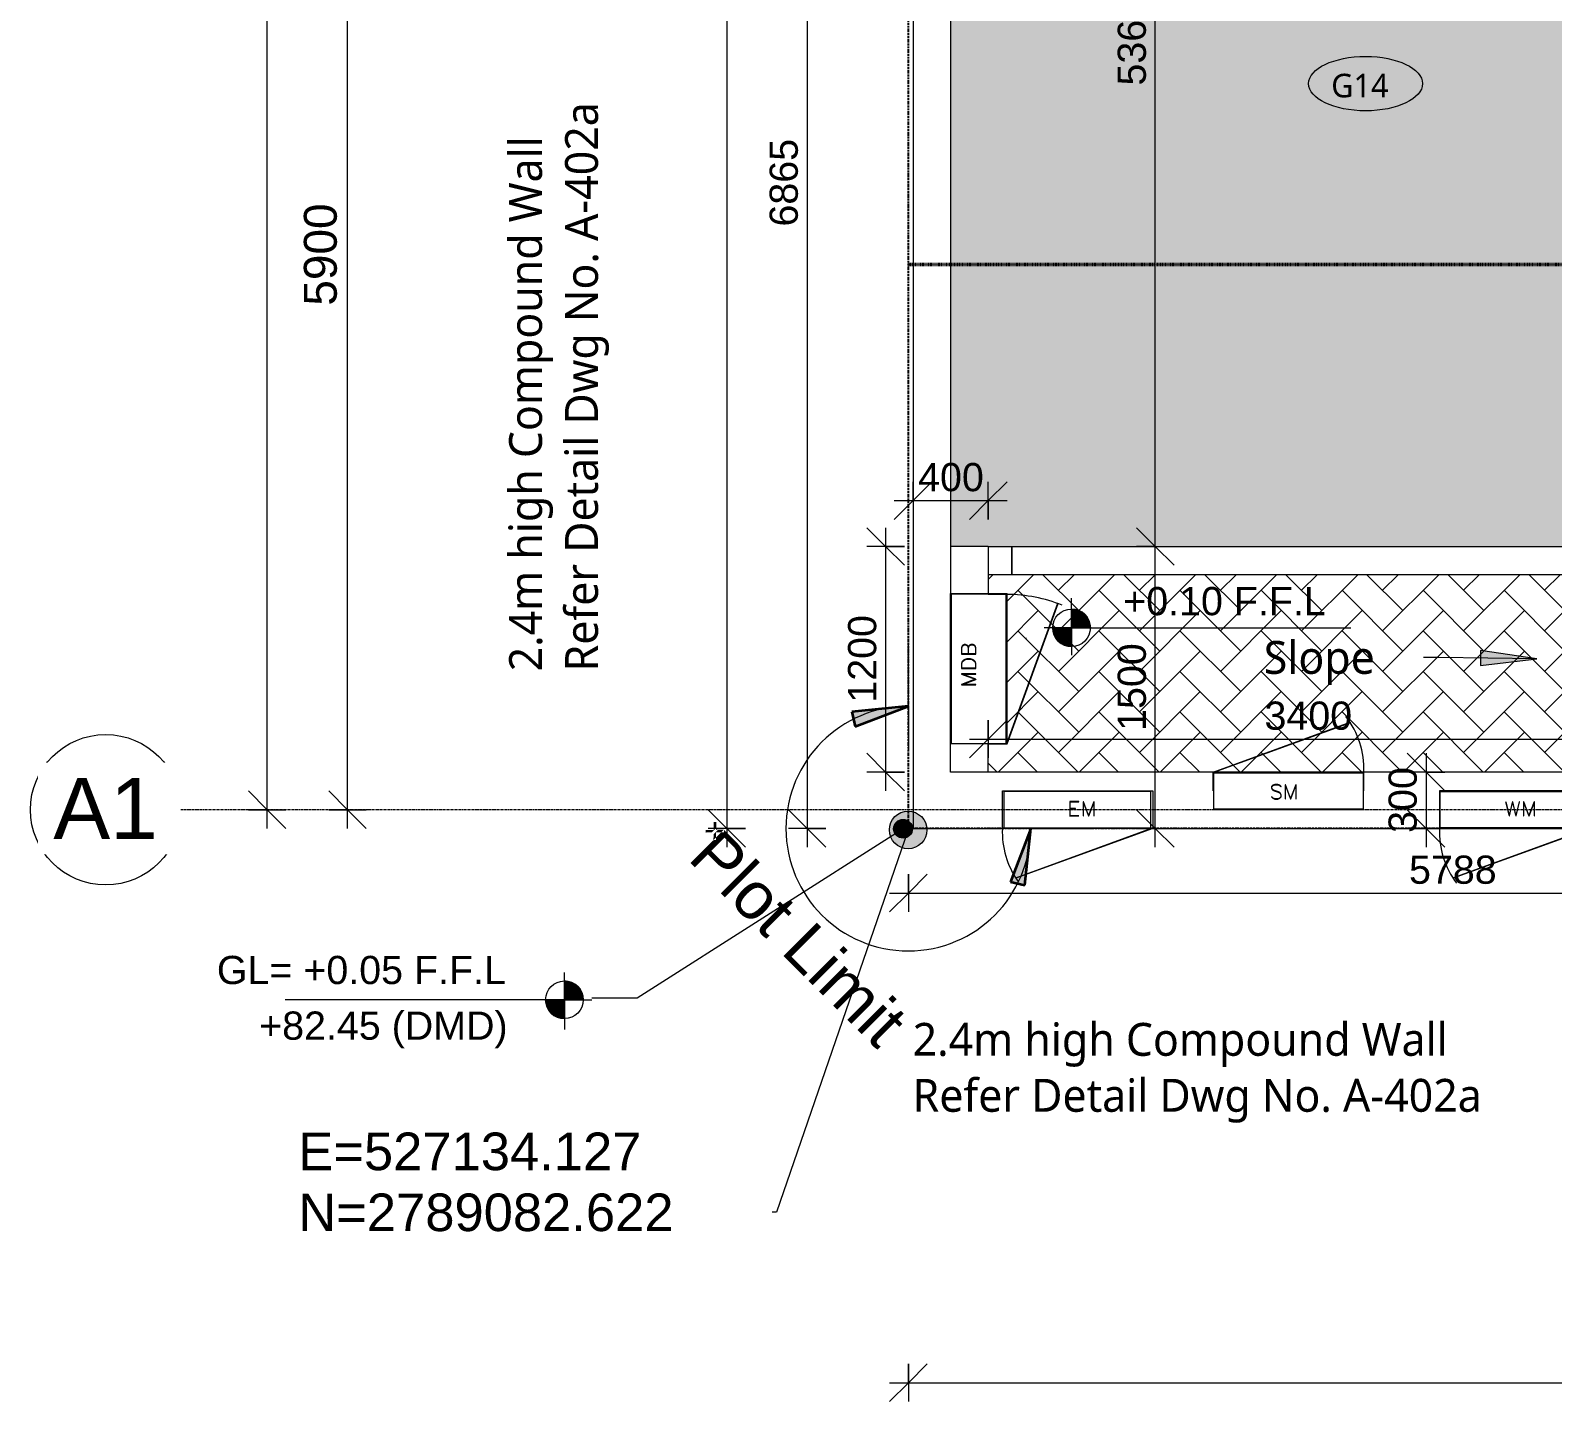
# Model space of a CAD drawing. Header units: millimetres. Extents: x -14329 to 996201, y -409013 to 338495.
# Drawn here: x -11933 to -3837, y -21126 to -13833 of the extents above; entities that cross this region are included whole.
import ezdxf

# ---------------------------------------------------------------- set-up
doc = ezdxf.new("R2010")
doc.units = ezdxf.units.MM
for name, pattern in [('Dash dot2', [6, 3, -1.5, 0, -1.5]), ('Double dash', [55, 20, -5, 10, -5, 10, -5]), ('Grid Line', [22.225, 12.7, -3.175, 3.175, -3.175])]:
    doc.linetypes.add(name, pattern=pattern)
for name, color, linetype, lineweight in [('A-ANNO-DIMS', 211, 'Continuous', 9), ('A-ANNO-DIMS-100', 211, 'Continuous', 9), ('A-ANNO-NOTE', 131, 'Continuous', 9), ('A-DETL', 90, 'Continuous', 9), ('A-FLOR', 192, 'Continuous', 9), ('A-FLOR-PATT', 8, 'Continuous', 9), ('A-GLAZ', 151, 'Continuous', 9), ('A-WALL', 113, 'Continuous', 9), ('C-PROP-LINE', 91, 'Double dash', 25), ('G-ANNO-TEXT', 231, 'Continuous', 9), ('Q-CASE', 31, 'Continuous', 9), ('S-GRID', 1, 'Continuous', 9), ('S-GRID-IDEN', 1, 'Continuous', 9)]:
    doc.layers.add(name, color=color, linetype=linetype, lineweight=lineweight)
doc.styles.add('Arial', font='arial.ttf', dxfattribs={"height": 250})
doc.styles.add('Arial_1', font='arial.ttf', dxfattribs={"height": 150})
doc.styles.add('Arial_11', font='arial.ttf', dxfattribs={"height": 175})
doc.styles.add('Arial_2', font='arial.ttf', dxfattribs={"height": 325})
doc.styles.add('Arial_3', font='arial.ttf', dxfattribs={"height": 200})
doc.styles.add('Arial_7', font='arial.ttf', dxfattribs={"height": 250})
doc.styles.add('Lucida Sans Unicode_1', font='l_10646.ttf', dxfattribs={"height": 175})
doc.styles.add('Lucida Sans Unicode_3', font='l_10646.ttf', dxfattribs={"height": 125})
doc.dimstyles.new('100', dxfattribs={"dimscale": 304.8, "dimtxt": 153.03891, "dimasz": 0.656168, "dimexe": 0.328084, "dimexo": 0.0625, "dimgap": 0.016404, "dimtad": 1, "dimdec": 0, "dimzin": 0, "dimdsep": 46, "dimtxsty": 'Arial_1', "dimblk1": 'OBLIQUE', "dimblk2": 'OBLIQUE', "dimsah": 1, "dimcen": 0.09, "dimdle": 0.328084, "dimazin": 0, "dimtfac": 1, "dimtdec": 4, "dimtix": 1, "dimtmove": 0, "dimatfit": 3, "dimfxl": 0.328084, "dimfxlon": 1, "dimtvp": 1, "dimtolj": 1, "dimtzin": 0, "dimarcsym": 2})
doc.dimstyles.new('grid-dim', dxfattribs={"dimscale": 304.8, "dimtxt": 178.545395, "dimasz": 0.656168, "dimexe": 0.328084, "dimexo": 0.0625, "dimgap": 0.016404, "dimtad": 1, "dimdec": 0, "dimzin": 0, "dimdsep": 46, "dimtxsty": 'Arial_11', "dimblk1": 'OBLIQUE', "dimblk2": 'OBLIQUE', "dimsah": 1, "dimcen": 0.09, "dimdle": 0.328084, "dimazin": 0, "dimtfac": 1, "dimtdec": 4, "dimtix": 1, "dimtmove": 0, "dimatfit": 3, "dimfxl": 0.328084, "dimfxlon": 1, "dimtvp": 1, "dimtolj": 1, "dimtzin": 0, "dimarcsym": 2})
doc.dimstyles.new('Plot-dimension', dxfattribs={"dimscale": 304.8, "dimtxt": 255.06485, "dimasz": 0.656168, "dimexe": 0.328084, "dimexo": 0.0625, "dimgap": 0.016404, "dimtad": 1, "dimlfac": 0.001, "dimrnd": 0.01, "dimzin": 0, "dimdsep": 46, "dimtxsty": 'Arial', "dimblk1": 'OBLIQUE', "dimblk2": 'OBLIQUE', "dimsah": 1, "dimcen": 0.09, "dimdle": 0.328084, "dimazin": 0, "dimtfac": 1, "dimtdec": 4, "dimtix": 1, "dimtmove": 2, "dimatfit": 3, "dimfxl": 0.328084, "dimfxlon": 1, "dimtvp": 1, "dimtolj": 1, "dimtzin": 0, "dimarcsym": 2})
doc.dimstyles.new('Plot-dimension_1', dxfattribs={"dimscale": 304.8, "dimtxt": 255.06485, "dimasz": 0.656168, "dimexe": 0.328084, "dimexo": 0.0625, "dimgap": 0.016404, "dimtad": 1, "dimlfac": 0.001, "dimrnd": 0.01, "dimzin": 0, "dimdsep": 46, "dimtxsty": 'Arial', "dimblk1": 'OBLIQUE', "dimblk2": 'OBLIQUE', "dimsah": 1, "dimcen": 0.09, "dimdle": 0.328084, "dimazin": 0, "dimtfac": 1, "dimtdec": 4, "dimtix": 1, "dimtmove": 0, "dimatfit": 3, "dimfxl": 0.328084, "dimfxlon": 1, "dimtvp": 1, "dimtolj": 1, "dimtzin": 0, "dimarcsym": 2})
doc.dimstyles.new('Plot-limit-text', dxfattribs={"dimscale": 304.8, "dimtxt": 255.06485, "dimasz": 0.984252, "dimexe": 0.787402, "dimexo": 0.492126, "dimgap": 0.574147, "dimtad": 1, "dimdec": 0, "dimzin": 0, "dimdsep": 46, "dimtxsty": 'Arial_7', "dimsah": 1, "dimcen": 0.09, "dimazin": 0, "dimtfac": 1, "dimtdec": 4, "dimtix": 1, "dimtmove": 2, "dimatfit": 3, "dimfxl": 1, "dimtvp": 1, "dimtolj": 1, "dimtzin": 0, "dimarcsym": 2})

# ---------------------------------------------------------------- blocks, each defined once
blk = doc.blocks.new('ssm - ssm-1655426-Ground Floor Lvl')
at = {"layer": 'A-GLAZ'}
for p, q in [((-400, 100), (327.8, 364.9)), ((329.4, 362.3), (-399, 97.2)), ((327.8, 364.9), (328.8, 362.1)), ((-399, 97.2), (-400, 100)), ((-82.9, 30.7), (-90.5, 23.1)), ((-90.5, 23.1), (-90.5, 15.3)), ((-90.5, 15.3), (-86.8, 7.8)), ((-88.9, 22.4), (-82.1, 29.3)), ((-88.9, 15.7), (-88.9, 22.4)), ((-85.4, 8.8), (-88.9, 15.7)), ((-86.8, 7.8), (-83, 4)), ((-82, 5.4), (-85.4, 8.8)), ((-83, 4), (-75.7, 0.3)), ((-71.9, 34.4), (-82.9, 30.7)), ((-82.1, 29.3), (-71.7, 32.7)), ((-75.1, 1.8), (-82, 5.4)), ((-75.7, 0.3), (-54.3, -6.9)), ((-53.7, -5.4), (-75.1, 1.8)), ((-57.4, 34.4), (-71.9, 34.4)), ((-71.7, 32.7), (-57.6, 32.7)), ((-57.6, 32.7), (-47.2, 29.3)), ((-46.4, 30.7), (-57.4, 34.4)), ((-47.2, 29.3), (-40.3, 22.1)), ((-39.1, 23.4), (-46.4, 30.7)), ((-40.3, 22.1), (-39.1, 23.4)), ((-16.3, 33.2), (-18, 33.2)), ((-18, 33.2), (-18, -41.8)), ((-16.4, -41.8), (-16.4, 28.8)), ((-16.4, 28.8), (10.6, -41.8)), ((11.4, -39.5), (-16.3, 33.2)), ((39.1, 33.2), (11.4, -39.5)), ((12.3, -41.8), (39.2, 28.8)), ((40.7, 33.2), (39.1, 33.2)), ((39.2, 28.8), (39.2, -41.8)), ((40.7, -41.8), (40.7, 33.2)), ((-89.1, -30.8), (-90.3, -32.1)), ((-90.3, -32.1), (-82.9, -39.4)), ((-82.1, -38), (-89.1, -30.8)), ((-82.9, -39.4), (-71.9, -43)), ((-71.7, -41.5), (-82.1, -38)), ((-71.9, -43), (-57.4, -43)), ((-57.6, -41.5), (-71.7, -41.5)), ((-47.2, -38), (-57.6, -41.5)), ((-57.4, -43), (-46.4, -39.4)), ((-54.3, -6.9), (-47.3, -10.5)), ((-46.3, -9), (-53.7, -5.4)), ((-47.3, -10.5), (-43.9, -13.9)), ((-40.5, -31.1), (-47.2, -38)), ((-46.4, -39.4), (-38.9, -31.8)), ((-42.5, -12.9), (-46.3, -9)), ((-43.9, -13.9), (-40.5, -20.8)), ((-38.9, -20.4), (-42.5, -12.9)), ((-40.5, -20.8), (-40.5, -31.1)), ((-38.9, -31.8), (-38.9, -20.4)), ((-18, -41.8), (-16.4, -41.8)), ((10.6, -41.8), (12.3, -41.8)), ((12.3, -41.8), (10.6, -41.8)), ((39.2, -41.8), (40.7, -41.8))]:
    blk.add_line(p, q, dxfattribs=at)
at = {"layer": 'A-GLAZ', "lineweight": 18}
for p, q in [((400, 100), (-400, 100)), ((-397, -97), (-397, 97)), ((-397, 97), (397, 97)), ((397, 97), (397, -97)), ((397, -97), (-397, -97))]:
    blk.add_line(p, q, dxfattribs=at)
at = {"layer": 'A-GLAZ'}
blk.add_arc((-53.8, 118.6), 454.2, 357.65742, 37.65967, dxfattribs=at)
blk = doc.blocks.new('sm - sm-1656433-Ground Floor Lvl')
at = {"layer": 'Q-CASE'}
for p, q in [((-400, 100), (327.8, 364.9)), ((328.8, 362.1), (-399, 97.2)), ((327.8, 364.9), (328.8, 362.1)), ((-399, 97.2), (-400, 100)), ((-400, 100), (400, 100)), ((-400, -100), (-400, 100)), ((-390.2, 97), (-390.2, -97)), ((392.3, 97), (-390.2, 97)), ((392.3, -97), (392.3, 97)), ((400, 100), (400, -100)), ((-88.1, 33.2), (-88.1, -41.8)), ((-86.5, 33.2), (-88.1, 33.2)), ((-59.6, 33.2), (-86.5, -37.4)), ((-86.5, -37.4), (-86.5, 33.2)), ((-86.4, -41.8), (-58.7, 30.9)), ((-57.9, 33.2), (-59.6, 33.2)), ((-59.6, 33.2), (-57.9, 33.2)), ((-58.7, 30.9), (-31, -41.8)), ((-30.9, -37.4), (-57.9, 33.2)), ((-29.3, 33.2), (-30.9, 33.2)), ((-30.9, 33.2), (-30.9, -37.4)), ((-29.3, -41.8), (-29.3, 33.2)), ((40.7, 34.4), (-6.5, 32.9)), ((-6.5, 32.9), (39.1, 32.9)), ((39.1, 32.9), (39.1, -5.2)), ((40.7, -43), (40.7, 34.4)), ((-88.1, -41.8), (-86.4, -41.8)), ((-31, -41.8), (-29.3, -41.8)), ((39.1, -41.3), (-6.5, -41.3)), ((-6.5, -41.3), (-6.5, -43)), ((-6.5, -43), (40.7, -43)), ((11.3, -5.2), (11.3, -6.9)), ((39.1, -5.2), (11.3, -5.2)), ((11.3, -6.9), (39.1, -6.9)), ((39.1, -6.9), (39.1, -41.3)), ((400, -100), (-400, -100)), ((-390.2, -97), (392.3, -97))]:
    blk.add_line(p, q, dxfattribs=at)
blk.add_arc((-53.8, 118.6), 454.2, 357.65742, 34.99833, dxfattribs=at)
blk = doc.blocks.new('mdb - mdb-1660036-Ground Floor Lvl')
at = {"layer": 'Q-CASE'}
for p, q in [((-347.1, 468.7), (399, 197.2)), ((400, 200), (-346.1, 471.6)), ((-160.2, 303), (-161.2, 300.2)), ((-400, -100), (-400, 200)), ((400, 200), (-400, 200)), ((-397, 197), (397, 197)), ((-397, 197), (-397, -97)), ((400, 195.8), (-395, 195.8)), ((-395, 195.8), (-395, 100)), ((397, -97), (397, 197)), ((399, 197.2), (400, 200)), ((400, 200), (400, -100)), ((400, 100), (400, 195.8)), ((-125.7, 26.9), (-129.3, 19.4)), ((-129.3, 19.4), (-129.3, 8.2)), ((-129.3, 8.2), (-125.7, 0.6)), ((-127.7, 18.7), (-124.3, 25.5)), ((-127.7, 8.4), (-127.7, 18.7)), ((-124.3, 1.6), (-127.7, 8.4)), ((-121.8, 30.8), (-125.7, 26.9)), ((-125.7, 0.6), (-121.8, -3.2)), ((-124.3, 25.5), (-121, 28.9)), ((-121, -1.8), (-124.3, 1.6)), ((-110.8, 34.4), (-121.8, 30.8)), ((-121, 28.9), (-110.6, 32.3)), ((-77.7, 34.4), (-110.8, 34.4)), ((-110.6, 32.3), (-79.3, 32.3)), ((-79.3, 32.3), (-79.3, -5.3)), ((-77.7, -43), (-77.7, 34.4)), ((-49.5, 15.9), (-53.2, 4.9)), ((-53.2, 4.9), (-53.2, -13.4)), ((-51.5, 4.5), (-48.1, 15)), ((-51.5, -13.1), (-51.5, 4.5)), ((-45.9, 23.4), (-49.5, 15.9)), ((-48.1, 15), (-44.5, 21.9)), ((-38.4, 30.8), (-45.9, 23.4)), ((-44.5, 21.9), (-37.7, 28.9)), ((-27.4, 34.4), (-38.4, 30.8)), ((-37.7, 28.9), (-27.2, 32.3)), ((-1.5, 34.4), (-27.4, 34.4)), ((-27.2, 32.3), (-3.1, 32.3)), ((-3.1, 32.3), (-3.1, -41)), ((-1.5, -43), (-1.5, 34.4)), ((27, 33.2), (27, -41.8)), ((28.6, 33.2), (27, 33.2)), ((55.5, 33.2), (28.6, -37.4)), ((28.6, -37.4), (28.6, 33.2)), ((28.6, -41.8), (56.3, 30.9)), ((57.2, 33.2), (55.5, 33.2)), ((55.5, 33.2), (57.2, 33.2)), ((56.3, 30.9), (84.1, -41.8)), ((84.1, -37.4), (57.2, 33.2)), ((85.7, 33.2), (84.1, 33.2)), ((84.1, 33.2), (84.1, -37.4)), ((85.7, -41.8), (85.7, 33.2)), ((-125.7, -12.8), (-129.3, -20.3)), ((-129.3, -20.3), (-129.3, -27.9)), ((-129.3, -27.9), (-125.7, -35.5)), ((-127.7, -20.6), (-124.3, -13.7)), ((-127.7, -27.3), (-127.7, -20.6)), ((-124.3, -34.2), (-127.7, -27.3)), ((-121.8, -8.9), (-125.7, -12.8)), ((-125.7, -35.5), (-121.8, -39.3)), ((-124.3, -13.7), (-121, -10.4)), ((-121, -37.5), (-124.3, -34.2)), ((-121.8, -3.2), (-113.2, -6.1)), ((-113.2, -6.1), (-121.8, -8.9)), ((-121.8, -39.3), (-110.8, -43)), ((-110.6, -5.3), (-121, -1.8)), ((-121, -10.4), (-110.6, -6.9)), ((-110.6, -41), (-121, -37.5)), ((-110.8, -43), (-77.7, -43)), ((-79.3, -5.3), (-110.6, -5.3)), ((-110.6, -6.9), (-79.3, -6.9)), ((-79.3, -41), (-110.6, -41)), ((-79.3, -6.9), (-79.3, -41)), ((-53.2, -13.4), (-49.5, -24.4)), ((-48.1, -23.6), (-51.5, -13.1)), ((-49.5, -24.4), (-45.9, -31.9)), ((-44.5, -30.6), (-48.1, -23.6)), ((-45.9, -31.9), (-38.4, -39.3)), ((-37.7, -37.5), (-44.5, -30.6)), ((-38.4, -39.3), (-27.4, -43)), ((-27.2, -41), (-37.7, -37.5)), ((-27.4, -43), (-1.5, -43)), ((-3.1, -41), (-27.2, -41)), ((27, -41.8), (28.6, -41.8)), ((84.1, -41.8), (85.7, -41.8)), ((400, -100), (-400, -100)), ((-397, -97), (397, -97))]:
    blk.add_line(p, q, dxfattribs=at)
blk.add_arc((399, 197.2), 794, 158.08954, 179.79721, dxfattribs=at)
blk = doc.blocks.new('ONU - ONU-1657418-Ground Floor Lvl')
at = {"layer": 'Q-CASE'}
for p, q in [((-400, 100), (327.8, 364.9)), ((328.8, 362.1), (-399, 97.2)), ((327.8, 364.9), (328.8, 362.1)), ((-399, 97.2), (-400, 100)), ((400, 100), (-400, 100)), ((-400, 100), (-400, -100)), ((-396.6, -97), (-396.6, 97)), ((-396.6, 97), (396.2, 97)), ((396.2, 97), (396.2, -97)), ((400, -100), (400, 100)), ((-105.3, 33.2), (-105.3, -41.8)), ((-103.7, 33.2), (-105.3, 33.2)), ((-76.8, 33.2), (-103.7, -37.4)), ((-103.7, -37.4), (-103.7, 33.2)), ((-103.6, -41.8), (-75.9, 30.9)), ((-75.1, 33.2), (-76.8, 33.2)), ((-76.8, 33.2), (-75.1, 33.2)), ((-75.9, 30.9), (-48.2, -41.8)), ((-48.1, -37.4), (-75.1, 33.2)), ((-46.5, 33.2), (-48.1, 33.2)), ((-48.1, 33.2), (-48.1, -37.4)), ((-46.5, -41.8), (-46.5, 33.2)), ((-7.4, 33.2), (-25.2, -41.8)), ((-23.5, -42.2), (-6.5, 29.6)), ((-5.7, 33.2), (-7.4, 33.2)), ((-6.5, 29.6), (10.5, -41.8)), ((11.3, -38), (-5.7, 33.2)), ((28.3, 33.2), (11.3, -38)), ((12.2, -41.8), (29.2, 29.6)), ((30.1, 33.2), (28.3, 33.2)), ((29.2, 29.6), (46.2, -41.8)), ((47.9, -41.4), (30.1, 33.2)), ((-105.3, -41.8), (-103.6, -41.8)), ((-48.2, -41.8), (-46.5, -41.8)), ((-25.2, -41.8), (-23.5, -42.2)), ((10.5, -41.8), (12.2, -41.8)), ((46.2, -41.8), (47.9, -41.4)), ((-400, -100), (400, -100)), ((396.2, -97), (-396.6, -97))]:
    blk.add_line(p, q, dxfattribs=at)
blk.add_arc((-53.8, 118.6), 454.2, 357.65742, 36.92826, dxfattribs=at)
blk = doc.blocks.new('Family - ___-757194-Ground Floor Lvl')
at = {"layer": 'C-PROP-LINE'}
for p, q in [((-7263.9, -18077.8), (-7263.9, 12922.2)), ((323.6, -18077.8), (-7263.9, -18077.8))]:
    blk.add_line(p, q, dxfattribs=at)
blk = doc.blocks.new('finishning tag - Name___Area_Vol_Perim-529287-Ground Floor Lvl')
at = {"layer": 'A-ANNO-NOTE'}
blk.add_ellipse((0, 0), major_axis=(3.03, 0), ratio=0.477888, dxfattribs=at)
blk = doc.blocks.new('DIMBLOCK17-Ground Floor Lvl')
at = {"layer": 'A-ANNO-DIMS-100', "transparency": 16777216}
for p, q in [((-5950.7, -16577.8), (-6050.7, -16477.8)), ((-6050.7, -16577.8), (-5850.7, -16577.8)), ((-5950.7, -16577.8), (-6050.7, -16577.8)), ((-5950.7, -18177.8), (-5950.7, -16577.8)), ((-5950.7, -16577.8), (-5850.7, -16677.8)), ((-5950.7, -18077.8), (-6050.7, -17977.8)), ((-6050.7, -18077.8), (-5850.7, -18077.8)), ((-5950.7, -18077.8), (-6050.7, -18077.8)), ((-5950.7, -18077.8), (-5850.7, -18177.8))]:
    blk.add_line(p, q, dxfattribs=at)
at = {"layer": 'A-ANNO-DIMS-100', "color": 0, "transparency": 16777216, "insert": (-6150.4, -17558.6), "char_height": 150, "width": 553.765, "attachment_point": 1, "rotation": 90, "line_spacing_factor": 0.941778, "style": 'Arial_1'}
blk.add_mtext('1500', dxfattribs=at)
blk = doc.blocks.new('_Oblique')
at = {"color": 0, "linetype": 'ByBlock', "lineweight": -2}
blk.add_line((-0.5, -0.5), (0.5, 0.5), dxfattribs=at)
blk = doc.blocks.new('DIMBLOCK18-Ground Floor Lvl')
at = {"layer": 'A-ANNO-DIMS-100', "transparency": 16777216}
for p, q in [((-5950.7, -11212.8), (-6050.7, -11112.8)), ((-6050.7, -11212.8), (-5850.7, -11212.8)), ((-5950.7, -11212.8), (-6050.7, -11212.8)), ((-5950.7, -16577.8), (-5950.7, -11212.8)), ((-5950.7, -11212.8), (-5850.7, -11312.8)), ((-5950.7, -16577.8), (-6050.7, -16477.8)), ((-6050.7, -16577.8), (-5850.7, -16577.8)), ((-5950.7, -16577.8), (-6050.7, -16577.8)), ((-5950.7, -16577.8), (-5850.7, -16677.8))]:
    blk.add_line(p, q, dxfattribs=at)
at = {"layer": 'A-ANNO-DIMS-100', "color": 0, "transparency": 16777216, "insert": (-6150.4, -14126.1), "char_height": 150, "width": 553.765, "attachment_point": 1, "rotation": 90, "line_spacing_factor": 0.941778, "style": 'Arial_1'}
blk.add_mtext('5365', dxfattribs=at)
blk = doc.blocks.new('Grid - 100-grid-312781-Ground Floor Lvl')
at = {"layer": 'S-GRID-IDEN'}
blk.add_circle((0, 0), 4, dxfattribs=at)
blk = doc.blocks.new('DIMBLOCK46-Ground Floor Lvl')
at = {"layer": 'A-ANNO-DIMS-100', "lineweight": 35, "transparency": 16777216}
for points in [[(-7263.9, -17427), (-7564.9, -17457.6), (-7546.7, -17534.5)], [(-6613, -18077.8), (-6720.5, -18360.7), (-6643.7, -18378.9)]]:
    blk.add_hatch(color=256, dxfattribs=at).paths.add_polyline_path(points)
at = {"layer": 'A-ANNO-DIMS-100', "transparency": 16777216}
for p, q in [((-7263.9, -17427), (-7263.9, -17097)), ((-7263.9, -17427), (-7263.9, -17427)), ((-7263.9, -17427), (-7263.9, -17667)), ((-6613, -18077.8), (-6853, -18077.8)), ((-6613, -18077.8), (-6283, -18077.8))]:
    blk.add_line(p, q, dxfattribs=at)
at = {"layer": 'A-ANNO-DIMS-100', "lineweight": 35, "transparency": 16777216}
for p, q in [((-7263.9, -17427), (-7564.9, -17457.6)), ((-7564.9, -17457.6), (-7546.7, -17534.5)), ((-7546.7, -17534.5), (-7263.9, -17427)), ((-6613, -18077.8), (-6720.5, -18360.7)), ((-6643.7, -18378.9), (-6613, -18077.8)), ((-6720.5, -18360.7), (-6643.7, -18378.9))]:
    blk.add_line(p, q, dxfattribs=at)
at = {"layer": 'A-ANNO-DIMS-100', "transparency": 16777216}
blk.add_arc((-7263.9, -18077.8), 650.9, 90, 360, dxfattribs=at)
blk.add_arc((-7263.9, -18077.8), 650.9, 90, 360, dxfattribs=at)
at = {"layer": 'A-ANNO-DIMS-100', "color": 0, "transparency": 16777216, "insert": (-8265.6, -18064.1), "char_height": 250, "width": 1723.454, "attachment_point": 1, "rotation": 315, "line_spacing_factor": 0.941778, "style": 'Arial_7'}
blk.add_mtext('\u200c\u200dPlot Limit', dxfattribs=at)
blk = doc.blocks.new('DIMBLOCK51-Ground Floor Lvl')
at = {"layer": 'A-ANNO-DIMS-100', "transparency": 16777216}
for p, q in [((-8229.4, 12922.2), (-8329.4, 13022.2)), ((-8229.4, 13022.2), (-8229.4, -18177.8)), ((-8129.4, 12922.2), (-8329.4, 12922.2)), ((-8229.4, 12922.2), (-8129.4, 12822.2)), ((-8229.4, 12922.2), (-8129.4, 12922.2)), ((-8229.4, -18077.8), (-8329.4, -17977.8)), ((-8129.4, -18077.8), (-8329.4, -18077.8)), ((-8229.4, -18077.8), (-8129.4, -18177.8)), ((-8229.4, -18077.8), (-8129.4, -18077.8))]:
    blk.add_line(p, q, dxfattribs=at)
at = {"layer": 'A-ANNO-DIMS-100', "color": 0, "transparency": 16777216, "insert": (-8559, -3863.6), "char_height": 250, "width": 1506.845, "attachment_point": 1, "rotation": 90, "line_spacing_factor": 0.941778, "style": 'Arial'}
blk.add_mtext('31.00 m', dxfattribs=at)
blk = doc.blocks.new('DIMBLOCK54-Ground Floor Lvl')
at = {"layer": 'A-ANNO-DIMS-100', "transparency": 16777216}
for p, q in [((-7263.9, -21025.6), (-7163.9, -20925.6)), ((-7263.9, -20925.6), (-7263.9, -21125.6)), ((-7263.9, -21025.6), (-7263.9, -20925.6)), ((6736.1, -21025.6), (6836.1, -20925.6)), ((6736.1, -20925.6), (6736.1, -21125.6)), ((6736.1, -21025.6), (6736.1, -20925.6)), ((-7363.9, -21025.6), (6836.1, -21025.6)), ((-7263.9, -21025.6), (-7363.9, -21125.6)), ((6736.1, -21025.6), (6636.1, -21125.6))]:
    blk.add_line(p, q, dxfattribs=at)
at = {"layer": 'A-ANNO-DIMS-100', "color": 0, "transparency": 16777216, "insert": (-891.7, -20696), "char_height": 250, "width": 1506.845, "attachment_point": 1, "line_spacing_factor": 0.941778, "style": 'Arial'}
blk.add_mtext('14.00 m', dxfattribs=at)
blk = doc.blocks.new('DIMBLOCK56-Ground Floor Lvl')
at = {"layer": 'A-ANNO-DIMS-100', "transparency": 16777216}
for p, q in [((-7263.9, -18421.4), (-7163.9, -18321.4)), ((-7263.9, -18321.4), (-7263.9, -18521.4)), ((-7263.9, -18421.4), (-7263.9, -18321.4)), ((-1476.4, -18421.4), (-1376.4, -18321.4)), ((-1476.4, -18321.4), (-1476.4, -18521.4)), ((-1476.4, -18421.4), (-1476.4, -18321.4)), ((-7363.9, -18421.4), (-1476.4, -18421.4)), ((-7263.9, -18421.4), (-7363.9, -18521.4)), ((-1476.4, -18421.4), (-1576.4, -18521.4))]:
    blk.add_line(p, q, dxfattribs=at)
at = {"layer": 'A-ANNO-DIMS-100', "color": 0, "transparency": 16777216, "insert": (-4600.8, -18221.7), "char_height": 150, "width": 553.765, "attachment_point": 1, "line_spacing_factor": 0.941778, "style": 'Arial_1'}
blk.add_mtext('5788', dxfattribs=at)
blk = doc.blocks.new('DIMBLOCK110-Ground Floor Lvl')
at = {"layer": 'A-ANNO-DIMS-100', "transparency": 16777216}
for p, q in [((-7802, -11212.8), (-7902, -11112.8)), ((-7702, -11212.8), (-7902, -11212.8)), ((-7802, -11212.8), (-7802, -18177.8)), ((-7802, -11212.8), (-7702, -11312.8)), ((-7802, -11212.8), (-7702, -11212.8)), ((-7802, -18077.8), (-7902, -17977.8)), ((-7702, -18077.8), (-7902, -18077.8)), ((-7802, -18077.8), (-7702, -18177.8)), ((-7802, -18077.8), (-7702, -18077.8))]:
    blk.add_line(p, q, dxfattribs=at)
at = {"layer": 'A-ANNO-DIMS-100', "color": 0, "transparency": 16777216, "insert": (-8001.8, -14876.1), "char_height": 150, "width": 553.765, "attachment_point": 1, "rotation": 90, "line_spacing_factor": 0.941778, "style": 'Arial_1'}
blk.add_mtext('6865', dxfattribs=at)
blk = doc.blocks.new('125-lvl - BEL-LVL-1026112-Ground Floor Lvl')
at = {"layer": 'A-ANNO-NOTE'}
h = blk.add_hatch(color=256, dxfattribs=at)
edge = h.paths.add_edge_path()
edge.add_line((0, 0), (0, 1))
edge.add_arc((0, 0), 1, 0, 90, ccw=False)
edge.add_line((1, 0), (0, 0))
h = blk.add_hatch(color=256, dxfattribs=at)
edge = h.paths.add_edge_path()
edge.add_line((0, 0), (0, -1))
edge.add_arc((0, 0), 1, 180, 270, ccw=False)
edge.add_line((-1, 0), (0, 0))
for p, q in [((0, 0), (0, 1.576)), ((0, 1), (0, 0)), ((0, 0), (-1.454, 0)), ((0, 0), (-1, 0)), ((0, 0), (2.778, 0)), ((0, 0), (0, -1.457)), ((0, -1), (0, 0)), ((0, 0), (1, 0)), ((2.778, 0), (14.847, 0))]:
    blk.add_line(p, q, dxfattribs=at)
blk.add_circle((0, 0), 1, dxfattribs=at)
for start, end in [(0, 90), (180, 270)]:
    blk.add_arc((0, 0), 1, start, end, dxfattribs=at)
blk = doc.blocks.new('DIMBLOCK135-Ground Floor Lvl')
at = {"layer": 'A-ANNO-DIMS-100', "transparency": 16777216}
for p, q in [((-7238.9, -16333.6), (-7138.9, -16233.6)), ((-7238.9, -16233.6), (-7238.9, -16433.6)), ((-7238.9, -16333.6), (-7238.9, -16233.6)), ((-6838.9, -16333.6), (-6738.9, -16233.6)), ((-6838.9, -16433.6), (-6838.9, -16233.6)), ((-7338.9, -16333.6), (-6738.9, -16333.6)), ((-7238.9, -16333.6), (-7338.9, -16433.6)), ((-6838.9, -16333.6), (-6938.9, -16433.6)), ((-6838.9, -16333.6), (-6838.9, -16433.6))]:
    blk.add_line(p, q, dxfattribs=at)
at = {"layer": 'A-ANNO-DIMS-100', "color": 0, "transparency": 16777216, "insert": (-7211.9, -16133.8), "char_height": 150, "width": 415.324, "attachment_point": 1, "line_spacing_factor": 0.941778, "style": 'Arial_1'}
blk.add_mtext('400', dxfattribs=at)
blk = doc.blocks.new('DIMBLOCK136-Ground Floor Lvl')
at = {"layer": 'A-ANNO-DIMS-100', "transparency": 16777216}
for p, q in [((-7384.8, -16577.8), (-7484.8, -16477.8)), ((-7384.8, -16477.8), (-7384.8, -17877.8)), ((-7284.8, -16577.8), (-7484.8, -16577.8)), ((-7384.8, -16577.8), (-7284.8, -16677.8)), ((-7384.8, -16577.8), (-7284.8, -16577.8)), ((-7384.8, -17777.8), (-7484.8, -17677.8)), ((-7284.8, -17777.8), (-7484.8, -17777.8)), ((-7384.8, -17777.8), (-7284.8, -17877.8)), ((-7384.8, -17777.8), (-7284.8, -17777.8))]:
    blk.add_line(p, q, dxfattribs=at)
at = {"layer": 'A-ANNO-DIMS-100', "color": 0, "transparency": 16777216, "insert": (-7584.6, -17408.6), "char_height": 150, "width": 553.765, "attachment_point": 1, "rotation": 90, "line_spacing_factor": 0.941778, "style": 'Arial_1'}
blk.add_mtext('1200', dxfattribs=at)
blk = doc.blocks.new('DIMBLOCK137-Ground Floor Lvl')
at = {"layer": 'A-ANNO-DIMS-100', "transparency": 16777216}
for p, q in [((-6838.9, -17602.2), (-6738.9, -17502.2)), ((-6838.9, -17502.2), (-6838.9, -17702.2)), ((-6838.9, -17602.2), (-6838.9, -17502.2)), ((-3438.9, -17602.2), (-3338.9, -17502.2)), ((-3438.9, -17702.2), (-3438.9, -17502.2)), ((-6938.9, -17602.2), (-3438.9, -17602.2)), ((-6838.9, -17602.2), (-6938.9, -17702.2)), ((-3438.9, -17602.2), (-3538.9, -17702.2)), ((-3438.9, -17602.2), (-3438.9, -17702.2))]:
    blk.add_line(p, q, dxfattribs=at)
at = {"layer": 'A-ANNO-DIMS-100', "color": 0, "transparency": 16777216, "insert": (-5369.6, -17402.5), "char_height": 150, "width": 553.765, "attachment_point": 1, "line_spacing_factor": 0.941778, "style": 'Arial_1'}
blk.add_mtext('3400', dxfattribs=at)
blk = doc.blocks.new('DIMBLOCK139-Ground Floor Lvl')
at = {"layer": 'A-ANNO-DIMS-100', "transparency": 16777216}
for p, q in [((-4509.9, -17777.8), (-4609.9, -17677.8)), ((-4509.9, -17677.8), (-4509.9, -18177.8)), ((-4409.9, -17777.8), (-4609.9, -17777.8)), ((-4509.9, -17777.8), (-4409.9, -17877.8)), ((-4509.9, -17777.8), (-4409.9, -17777.8)), ((-4509.9, -18077.8), (-4609.9, -17977.8)), ((-4409.9, -18077.8), (-4609.9, -18077.8)), ((-4509.9, -18077.8), (-4409.9, -18177.8)), ((-4509.9, -18077.8), (-4409.9, -18077.8))]:
    blk.add_line(p, q, dxfattribs=at)
at = {"layer": 'A-ANNO-DIMS-100', "color": 0, "transparency": 16777216, "insert": (-4709.7, -18100.9), "char_height": 150, "width": 415.324, "attachment_point": 1, "rotation": 90, "line_spacing_factor": 0.941778, "style": 'Arial_1'}
blk.add_mtext('300', dxfattribs=at)
blk = doc.blocks.new('DIMBLOCK141-Ground Floor Lvl')
at = {"layer": 'A-ANNO-DIMS-100', "transparency": 16777216}
for p, q in [((-10246.8, -12077.9), (-10346.8, -11977.9)), ((-10346.8, -12077.9), (-10146.8, -12077.9)), ((-10246.8, -12077.9), (-10346.8, -12077.9)), ((-10246.8, -18077.8), (-10246.8, -12077.9)), ((-10246.8, -12077.9), (-10146.8, -12177.9)), ((-10246.8, -17977.8), (-10346.8, -17877.8)), ((-10346.8, -17977.8), (-10146.8, -17977.8)), ((-10246.8, -17977.8), (-10346.8, -17977.8)), ((-10246.8, -17977.8), (-10146.8, -18077.8))]:
    blk.add_line(p, q, dxfattribs=at)
at = {"layer": 'A-ANNO-DIMS-100', "color": 0, "transparency": 16777216, "insert": (-10479, -15297), "char_height": 175, "width": 646.06, "attachment_point": 1, "rotation": 90, "line_spacing_factor": 0.941778, "style": 'Arial_11'}
blk.add_mtext('5900', dxfattribs=at)
blk = doc.blocks.new('DIMBLOCK152-Ground Floor Lvl')
at = {"layer": 'A-ANNO-DIMS-100', "transparency": 16777216}
for p, q in [((-10674.2, 6912.2), (-10774.2, 7012.2)), ((-10674.2, -18077.8), (-10674.2, 7012.2)), ((-10774.2, 6912.2), (-10574.2, 6912.2)), ((-10674.2, 6912.2), (-10774.2, 6912.2)), ((-10674.2, 6912.2), (-10574.2, 6812.2)), ((-10674.2, -17977.8), (-10774.2, -17877.8)), ((-10774.2, -17977.8), (-10574.2, -17977.8)), ((-10674.2, -17977.8), (-10774.2, -17977.8)), ((-10674.2, -17977.8), (-10574.2, -18077.8))]:
    blk.add_line(p, q, dxfattribs=at)
at = {"layer": 'A-ANNO-DIMS-100', "color": 0, "transparency": 16777216, "insert": (-10906.4, -5869.3), "char_height": 175, "width": 807.575, "attachment_point": 1, "rotation": 90, "line_spacing_factor": 0.941778, "style": 'Arial_11'}
blk.add_mtext('24890', dxfattribs=at)

msp = doc.modelspace()

# ---------------------------------------------------------------- hatches: boundary and pattern name
at = {"layer": 'A-ANNO-NOTE'}
h = msp.add_hatch(color=256, dxfattribs=at)
edge = h.paths.add_edge_path()
edge.add_arc((-7292.207, -18079.067), 50, 0, 360)
at = {"layer": 'A-FLOR-PATT'}
h = msp.add_hatch(dxfattribs=at)
h.set_pattern_fill('FP_6', color=256, style=0, pattern_type=2)
h.set_pattern_definition([(0, (0, 0), (812.8, 203.2), [33.528, -576.072, 33.528, -576.072, -3251.2]), (0, (0, 0), (812.8, 203.2), [-1219.2, 33.528, -1185.672, 33.528, -576.072, -1422.4]), (0, (0, 0), (812.8, 203.2), [-3048, 33.528, -372.872, 33.528, -982.472]), (120, (304.8, 101.6), (-582.3764, 602.3054), [33.528, -576.072, 33.528, -576.072, -3251.2]), (120, (304.8, 101.6), (-582.3764, 602.3054), [-1219.2, 33.528, -1185.672, 33.528, -576.072, -1422.4]), (120, (304.8, 101.6), (-582.3764, 602.3054), [-3048, 33.528, -372.872, 33.528, -982.472]), (240, (406.4, 508), (-230.4236, -805.5054), [33.528, -576.072, 33.528, -576.072, -3251.2]), (240, (406.4, 508), (-230.4236, -805.5054), [-1219.2, 33.528, -1185.672, 33.528, -576.072, -1422.4]), (240, (406.4, 508), (-230.4236, -805.5054), [-3048, 33.528, -372.872, 33.528, -982.472])])
h.paths.add_polyline_path([(-7038.853, -16577.829), (-2826.351, -16577.829), (-2826.351, -11212.83), (-7038.853, -11212.83), (-7038.853, -14896.894)])
h.paths.add_polyline_path([(6736.147, -9862.83), (6736.147, 12922.171), (-4138.853, 12922.171), (-4138.853, 9972.171), (5886.147, 9972.171), (5886.147, -9862.83), (6031.269, -9862.83)])
h = msp.add_hatch(dxfattribs=at)
h.set_pattern_fill('FP_4', color=256, style=0, pattern_type=2)
h.set_pattern_definition([(45, (0, 0), (0, 215.5261), [457.2, -152.4]), (135, (107.76, 107.76), (1e-14, 215.5261), [457.2, -152.4])])
h.paths.add_polyline_path([(323.649, -17877.829), (323.649, -16777.849), (273.649, -16777.849), (273.649, -16077.849), (323.649, -16077.849), (323.649, -13677.849), (273.649, -13677.849), (273.649, -12977.849), (323.649, -12977.849), (323.649, -11677.869), (6736.147, -11677.869), (6736.147, -10012.83), (5736.147, -10012.83), (5736.147, -8377.83), (1035.647, -9578.114), (-1713.853, -9578.114), (-1713.853, -10212.83), (-2713.853, -10012.83), (-6038.853, -10012.83), (-7038.853, -10212.83), (-7038.853, -11062.83), (-2676.351, -11062.83), (-2676.351, -16727.829), (-6838.853, -16727.829), (-6838.853, -16827.83), (-6738.853, -16827.83), (-6738.853, -17627.83), (-6838.853, -17627.83), (-6838.853, -17777.829), (-3438.853, -17777.829), (-3438.853, -17877.829), (17.19, -17877.829)])
h.paths.add_polyline_path([(-6743.008, -17624.83), (-6741.853, -17624.83), (-6743.008, -16830.83), (-6838.853, -16830.83), (-6838.853, -16832.805), (-6743.008, -16832.805), (-6743.008, -17623.675)])
at = {"layer": 'G-ANNO-TEXT'}
msp.add_hatch(color=7, dxfattribs=at).paths.add_polyline_path([(-3920.47, -17175.182), (-4219.876, -17131.411), (-4221.003, -17210.395)])
h = msp.add_hatch(color=7, dxfattribs=at)
edge = h.paths.add_edge_path()
edge.add_arc((-7264.955, -18085.323), 100, 0, 360)

# ---------------------------------------------------------------- linework, layer by layer
at = {"layer": 'A-ANNO-NOTE'}
for p, q in [((-7292.207, -18079.067), (-8706.515, -18980.309)), ((-8706.515, -18980.309), (-8947.756, -18980.309))]:
    msp.add_line(p, q, dxfattribs=at)
msp.add_circle((-7292.207, -18079.067), 50, dxfattribs=at)
at = {"layer": 'A-DETL', "linetype": 'Dash dot2', "lineweight": 50}
msp.add_line((-7263.853, -15077.829), (3736.147, -15077.829), dxfattribs=at)
at = {"layer": 'A-DETL'}
msp.add_line((-6713.149, -16727.829), (-6713.149, -16577.829), dxfattribs=at)
at = {"layer": 'A-FLOR'}
for p, q in [((-6838.853, -16577.829), (-6713.149, -16577.829)), ((-6713.149, -16727.829), (-6838.853, -16727.829))]:
    msp.add_line(p, q, dxfattribs=at)
at = {"layer": 'A-WALL'}
for p, q in [((-7238.853, -11232.83), (-7238.853, -18077.829)), ((-7038.853, -11232.83), (-7038.853, -16827.83)), ((-6838.853, -16577.829), (-7038.853, -16577.829)), ((-6838.853, -16577.829), (-6838.853, -16827.83)), ((-6713.149, -16577.829), (-2826.351, -16577.829)), ((-6713.149, -16577.829), (-6713.149, -16727.829)), ((-2676.351, -16727.829), (-6713.149, -16727.829)), ((-6838.853, -16830.83), (-6838.853, -16832.805)), ((-7038.853, -17777.829), (-7038.853, -17627.83)), ((-6838.853, -17777.829), (-6838.853, -17627.83)), ((-5641.853, -17777.829), (-7038.853, -17777.829)), ((-5641.853, -17877.829), (-5641.853, -17777.829)), ((-3438.853, -17777.829), (-4841.853, -17777.829)), ((-4841.853, -17877.829), (-4841.853, -17777.829)), ((-4841.853, -17977.829), (-5641.853, -17977.829)), ((-7238.853, -18077.829), (-6763.853, -18077.829)), ((-5963.853, -18077.829), (-4438.853, -18077.829))]:
    msp.add_line(p, q, dxfattribs=at)
at = {"layer": 'G-ANNO-TEXT', "color": 7}
for p, q in [((-4219.876, -17131.411), (-4221.003, -17210.395)), ((-3920.47, -17175.182), (-4219.876, -17131.411)), ((-4442.071, -17167.742), (-4523.148, -17167.742)), ((-3920.47, -17175.182), (-4442.071, -17167.742)), ((-4221.003, -17210.395), (-3920.47, -17175.182)), ((-7264.955, -18085.323), (-7966.022, -20119.05)), ((-8262.637, -20119.05), (-8268.403, -20119.05)), ((-7966.022, -20119.05), (-8262.637, -20119.05))]:
    msp.add_line(p, q, dxfattribs=at)
msp.add_circle((-7264.955, -18085.323), 100, dxfattribs=at)

# ---------------------------------------------------------------- block references
at = {"layer": 'A-ANNO-NOTE', "xscale": 100, "yscale": 100, "zscale": 100}
for name, p in [('finishning tag - Name___Area_Vol_Perim-529287-Ground Floor Lvl', (-4832.107, -14116.011)), ('125-lvl - BEL-LVL-1026112-Ground Floor Lvl', (-6395.632, -17010.296))]:
    msp.add_blockref(name, p, dxfattribs=at)
at = {"layer": 'A-ANNO-NOTE', "xscale": 100, "yscale": 100, "zscale": 100, "rotation": 180}
msp.add_blockref('125-lvl - BEL-LVL-1026112-Ground Floor Lvl', (-9093.139, -18988.528), dxfattribs=at)
at = {"layer": 'A-GLAZ'}
msp.add_blockref('ssm - ssm-1655426-Ground Floor Lvl', (-5241.853, -17877.829), dxfattribs=at)
at = {"layer": 'C-PROP-LINE'}
msp.add_blockref('Family - ___-757194-Ground Floor Lvl', (0, 0), dxfattribs=at)
at = {"layer": 'Q-CASE'}
for name, p, rotation in [('mdb - mdb-1660036-Ground Floor Lvl', (-6938.853, -17227.83), 269.9999999999999), ('sm - sm-1656433-Ground Floor Lvl', (-6363.853, -17977.829), 180), ('ONU - ONU-1657418-Ground Floor Lvl', (-4038.853, -17977.829), 180)]:
    msp.add_blockref(name, p, dxfattribs=dict(at, rotation=rotation))
at = {"layer": 'S-GRID-IDEN', "xscale": 99.99999999999993, "yscale": 99.99999999999993, "zscale": 99.99999999999993, "rotation": 89.9999999999998}
msp.add_blockref('Grid - 100-grid-312781-Ground Floor Lvl', (-11533.357, -17977.829), dxfattribs=at)

# ---------------------------------------------------------------- texts
at = {"layer": 'A-ANNO-NOTE', "attachment_point": 1}
for s, insert, char_height, width, style in [('G14', (-5014.69, -14063.704), 125, 432.91125, 'Lucida Sans Unicode_3'), ('+0.10 F.F.L', (-6120.874, -16793.427), 150, 1338.81813, 'Arial_1'), ('GL= +0.05 F.F.L', (-10941.897, -18755.221), 150, 1908.01625, 'Arial_1'), ('+82.45 (DMD)', (-10716.897, -19051.043), 150, 1635.4425, 'Arial_1')]:
    msp.add_mtext(s, dxfattribs=dict(at, insert=insert, char_height=char_height, width=width, style=style))
at = {"layer": 'G-ANNO-TEXT', "color": 7, "char_height": 175, "attachment_point": 1, "rotation": 90, "style": 'Lucida Sans Unicode_1'}
for s, insert, width in [('Refer Detail Dwg No. A-402a', (-9089.7, -17242.075), 4208.85938), ('2.4m high Compound Wall ', (-9387.356, -17242.075), 3960.33625)]:
    msp.add_mtext(s, dxfattribs=dict(at, insert=insert, width=width))
at = {"layer": 'G-ANNO-TEXT', "color": 7, "char_height": 175, "attachment_point": 1, "style": 'Lucida Sans Unicode_1'}
for s, insert, width in [('Slope', (-5373.271, -17080.242), 785.65375), ('2.4m high Compound Wall ', (-7241.101, -19111.706), 3960.33625), ('Refer Detail Dwg No. A-402a', (-7241.101, -19409.362), 4208.85938)]:
    msp.add_mtext(s, dxfattribs=dict(at, insert=insert, width=width))

# ---------------------------------------------------------------- dimensions: what is measured, and where the dimension line sits
at = {"layer": 'A-ANNO-DIMS'}
dim = msp.add_linear_dim(base=(-8229.407, -18077.829), p1=(-8129.407, 12922.171), p2=(-8129.407, -18077.829), angle=90, dimstyle='Plot-dimension', override={"dimpost": '<> m', "dimfxl": 31000.00075}, dxfattribs=at)
dim.commit()
dim.dimension.update_dxf_attribs({"geometry": 'DIMBLOCK51-Ground Floor Lvl', "text_midpoint": (-8392.297, -3110.18), "dimtype": 160, "text_rotation": 90})
for base, p1, p2, dimstyle, override, picture, middle in [((-10674.167, 6912.17), (-10774.167, -17977.829), (-10774.167, 6912.17), 'grid-dim', {"dimpost": '<>', "dimfxl": 24889.999246}, 'DIMBLOCK152-Ground Floor Lvl', (-10768.518, -5532.83)), ((-7802.032, -18077.829), (-7702.032, -11212.83), (-7702.032, -18077.829), '100', {"dimpost": '<>', "dimfxl": 6864.999246}, 'DIMBLOCK110-Ground Floor Lvl', (-7883.618, -14645.33)), ((-5950.654, -11212.83), (-6050.654, -16577.829), (-6050.654, -11212.83), '100', {"dimpost": '<>', "dimfxl": 5364.999246}, 'DIMBLOCK18-Ground Floor Lvl', (-6032.291, -13895.33)), ((-10246.793, -12077.869), (-10346.793, -17977.829), (-10346.793, -12077.869), 'grid-dim', {"dimpost": '<>', "dimfxl": 5899.960706}, 'DIMBLOCK141-Ground Floor Lvl', (-10341.144, -15027.849)), ((-7384.85, -17777.829), (-7284.85, -16577.829), (-7284.85, -17777.829), '100', {"dimpost": '<>', "dimfxl": 1200}, 'DIMBLOCK136-Ground Floor Lvl', (-7466.436, -17177.829)), ((-5950.654, -16577.829), (-6050.654, -18077.829), (-6050.654, -16577.829), '100', {"dimpost": '<>', "dimfxl": 1500}, 'DIMBLOCK17-Ground Floor Lvl', (-6032.24, -17327.829)), ((-4509.948, -18077.829), (-4409.948, -17777.829), (-4409.948, -18077.829), '100', {"dimpost": '<>', "dimfxl": 300}, 'DIMBLOCK139-Ground Floor Lvl', (-4591.585, -17927.829))]:
    dim = msp.add_linear_dim(base=base, p1=p1, p2=p2, angle=90, dimstyle=dimstyle, override=override, dxfattribs=at)
    dim.commit()
    dim.dimension.update_dxf_attribs({"geometry": picture, "text_midpoint": middle})
for base, p1, p2, dimstyle, override, picture, middle in [((-6838.853, -16333.58), (-7238.853, -16233.58), (-6838.853, -16433.58), '100', {"dimpost": '<>', "dimfxl": 447.213595}, 'DIMBLOCK135-Ground Floor Lvl', (-7038.853, -16251.994)), ((-3438.853, -17602.245), (-6838.853, -17502.245), (-3438.853, -17702.245), '100', {"dimpost": '<>', "dimfxl": 3405.877273}, 'DIMBLOCK137-Ground Floor Lvl', (-5138.853, -17520.608)), ((-1476.351, -18421.427), (-7263.853, -18321.427), (-1476.351, -18321.427), '100', {"dimpost": '<>', "dimfxl": 5787.501968}, 'DIMBLOCK56-Ground Floor Lvl', (-4370.102, -18339.841)), ((6736.147, -21025.553), (-7263.853, -20925.553), (6736.147, -20925.553), 'Plot-dimension_1', {"dimpost": '<> m', "dimfxl": 14000}, 'DIMBLOCK54-Ground Floor Lvl', (-263.853, -20892.909))]:
    dim = msp.add_linear_dim(base=base, p1=p1, p2=p2, dimstyle=dimstyle, override=override, dxfattribs=at)
    dim.commit()
    dim.dimension.update_dxf_attribs({"geometry": picture, "text_midpoint": middle})
dim = msp.add_angular_dim_3p(base=(-7914.72, -18077.829), center=(-7263.853, -18077.829), p1=(-7263.853, -16946.962), p2=(-6132.986, -18077.829), text='\u200c\u200dPlot Limit', dimstyle='Plot-limit-text', override={"dimpost": '<>', "dimfxl": 1599.287188}, dxfattribs=at)
dim.commit()
dim.dimension.update_dxf_attribs({"geometry": 'DIMBLOCK46-Ground Floor Lvl', "text_midpoint": (-7774.157, -18791.244), "dimtype": 165, "text_rotation": 315})

# ---------------------------------------------------------------- next in the draw order: texts
at = {"layer": 'G-ANNO-TEXT', "color": 7, "insert": (-10508.895, -19694.935), "char_height": 200, "width": 2260.75875, "attachment_point": 1, "style": 'Arial_3', "bg_fill": 3, "box_fill_scale": 1.25, "bg_fill_color": 256, "bg_fill_true_color": 13158600, "bg_fill_transparency": 0}
msp.add_mtext('E=527134.127', dxfattribs=at)
at = {"layer": 'S-GRID-IDEN', "insert": (-11811.777, -17808.556), "char_height": 325, "width": 673.4175, "attachment_point": 1, "style": 'Arial_2', "bg_fill": 3, "box_fill_scale": 1.25, "bg_fill_color": 256, "bg_fill_true_color": 13158600, "bg_fill_transparency": 0}
msp.add_mtext('A1', dxfattribs=at)

# ---------------------------------------------------------------- next in the draw order: linework, layer by layer
at = {"layer": 'S-GRID', "linetype": 'Grid Line'}
msp.add_line((7895.601, -17977.829), (-11133.357, -17977.829), dxfattribs=at)

# ---------------------------------------------------------------- next in the draw order: texts
at = {"layer": 'G-ANNO-TEXT', "color": 7, "insert": (-10508.895, -20019.05), "char_height": 200, "width": 2469.1975, "attachment_point": 1, "style": 'Arial_3', "bg_fill": 3, "box_fill_scale": 1.25, "bg_fill_color": 256, "bg_fill_true_color": 13158600, "bg_fill_transparency": 0}
msp.add_mtext('N=2789082.622', dxfattribs=at)

doc.saveas('drawing.dxf')
